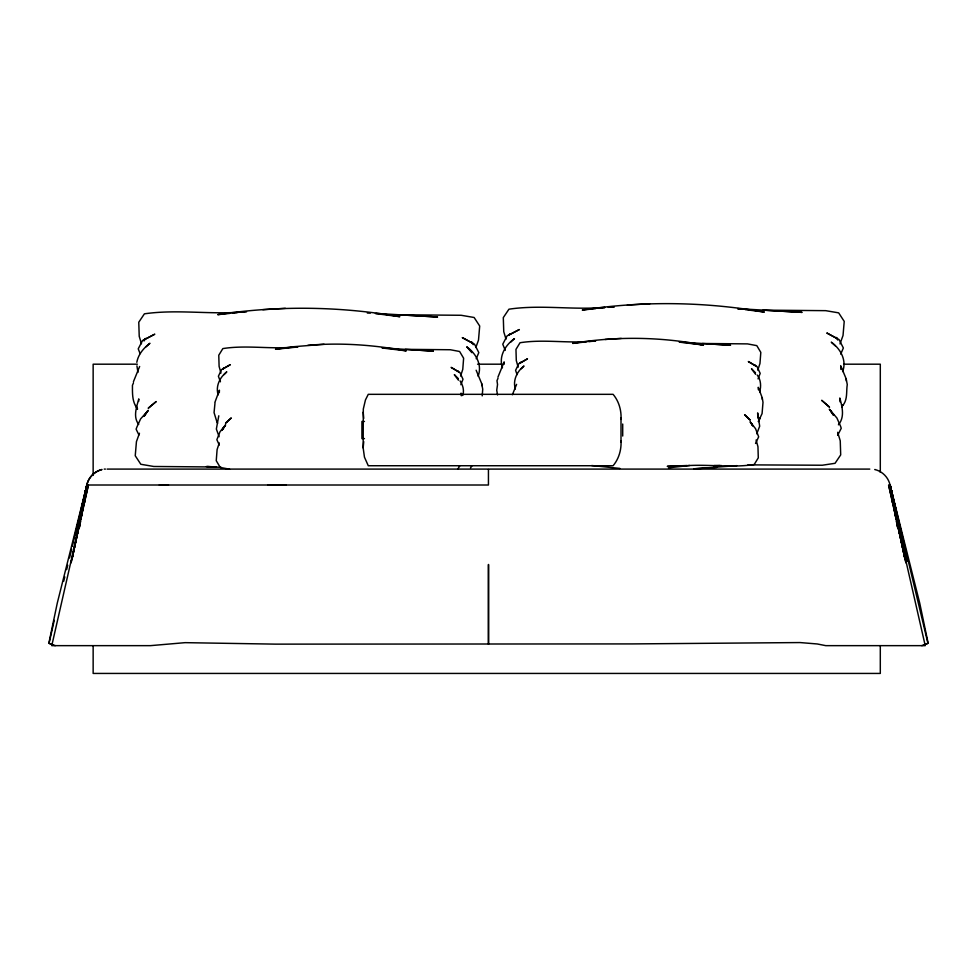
<?xml version="1.0" encoding="UTF-8"?>
<svg xmlns="http://www.w3.org/2000/svg" width="977" height="977" viewBox="0 0 977 977"><rect width="100%" height="100%" fill="white"/><g stroke="black" fill="none" stroke-linecap="round" stroke-linejoin="round"><path stroke-width="1.47" d="M621.006 440.651C621.543 449.628 618.917 458.811 613.092 465.736L368.268 465.736L364.458 457.175L363.163 447.881L363.31 409.045L365.459 399.923L368.268 394.329L613.092 394.329C618.917 401.254 621.543 410.438 621.006 419.414M219.312 392.681L219.41 390.202L214.94 402.255M138.673 401.425L138.783 398.885C136.609 407.079 132.823 416.837 138.697 424.421M504.059 364.372L504.169 361.869L497.952 377.11M363.163 447.881L363.737 441.641M86.061 490.894L86.892 485.007A20.578 20.578 0 0 1 102.048 469.51L101.999 469.51A20.578 20.578 0 0 0 86.758 485.007L488.439 485.007L488.439 469.51M84.095 504.34L86.892 485.007L57.289 603.041L48.85 643.257L55.225 645.65M84.022 504.095L86.892 485.007L72.359 546.302M84.303 503.07L87.051 485.007L81.042 518.433L87.185 485.007L79.772 523.183L87.307 485.007L73.336 552.835M85.964 490.991L86.892 484.995L79.174 518.592L86.892 485.007L83.985 503.778M83.973 503.582L86.892 485.007L79.235 518.604M462.89 395.282C464.27 390.287 462.976 385.121 460.057 380.908M759.679 392.009C761.242 386.233 760.985 380.004 757.248 375.058M133.422 381.738L139.638 366.485M478.107 376.194C482.455 364.885 475.933 353.356 466.737 346.786L471.867 352.673M842.638 371.565C846.986 360.257 840.464 348.728 831.268 342.158L835.152 345.76M80.517 521.339L79.479 527.153L80.541 521.339M85.023 495.156L86.892 484.995L80.346 514.684L86.892 485.007L84.022 499.882M83.033 503.79L86.892 485.007L81.201 510.922M72.75 555.608L72.164 558.38L79.699 523.183L71.04 562.862L88.394 485.007L51.769 645.65L150.434 645.65L185.129 642.658L275.661 644.136L632.278 643.916L800.004 642.561L817.248 643.965L825.76 645.65L925.231 645.65L888.606 485.007L905.96 562.886L897.301 523.183L904.836 558.38L904.25 555.608M54.248 620.371L49.058 643.354L52.77 644.576M77.916 524.441L78.49 521.523M69.538 557.965L71.651 549.208M218.787 415.787L216.357 429.037L219.129 436.743M63.688 581.278L64.8 576.906M66.644 569.628L67.755 565.256M136.817 362.296C138.245 354.382 143.692 348.02 149.921 343.269L146.135 346.786M219.275 442.923L217.102 449.567L216.247 460.704L220.24 467.446L229.558 469.192M460.594 376.023L462.768 369.367L463.623 358.229L459.617 351.488L450.312 349.742L405.272 349.339L433.373 351.109L382.703 347.959M757.786 370.161L759.959 363.517L760.814 352.379L756.809 345.638L747.503 343.892L702.463 343.489L730.564 345.26L679.894 342.109M139.467 433.226L136.438 441.641L135.241 455.746L140.81 464.27L153.78 466.481L216.479 466.994L207.454 466.481M475.848 347.47L478.498 340.118L479.695 326.013L474.126 317.488L461.156 315.278L398.445 314.765L437.562 317L376.182 313.434M840 343.904L843.029 335.49L844.226 321.396L838.657 312.86L825.687 310.662L762.976 310.136L802.093 312.384L737.782 308.647L738.478 308.744M516.601 384.352L512.375 394.757M48.85 643.257L49.106 642.561M214.977 403.159L214.061 412.624L216.857 421.722M460.851 384.718L463 379.235L459.911 372.567L451.118 367.376L458.702 371.907L457.895 370.906M758.042 378.868L760.191 373.385L757.102 366.717L748.309 361.527L755.893 366.057L755.087 365.056M133.483 382.899L132.445 385.317C132.469 393.511 131.98 401.926 137.537 408.936M498.014 378.27L496.975 380.7L497.537 384.498L496.731 390.25L497.562 394.964M758.433 421.588L759.923 418.156L758.787 420.428M476.202 358.73L478.815 352.612L474.517 344.173L462.268 337.602L472.831 343.342L471.708 342.072L473.21 344.661M840.733 354.114L843.359 347.983L839.048 339.544L826.798 332.974L837.362 338.714L836.239 337.444L837.741 340.033M841.82 407.067L842.968 404.649L841.661 407.055M842.748 405.565C847.865 399.324 846.106 391.716 847.267 384.584L846.192 378.893L840.672 365.606M756.772 433.825L759.679 426.192L757.651 412.892L757.847 417.912M755.539 443.436L758.665 436.841L755.551 428.683L750.092 421.746L753.206 426.351M758.421 421.356L762.084 413.564L763 402.304L762.231 397.81L758.262 387.307L758.372 389.786M838.413 424.812C844.958 417.02 842.186 406.798 839.817 397.993L839.988 401.816M837.619 435.351L841.234 428.305L840.586 426.277L836.898 417.985L829.302 409.192L833.821 415.274M144.022 340.997L145.512 338.445L144.315 339.691L154.806 334.183L142.581 340.485L138.233 348.826L140.102 353.625M222.756 429.501L225.076 425.471L221.706 430.478L225.65 424.812L220.081 431.626L216.87 439.699L219.288 445.06M457.7 469.253L459.727 465.98M144.303 416.226L147.551 411.146L143.631 416.422M470.511 467.934L472.013 465.724M143.753 416.275L148.333 410.303L140.59 418.925L136.865 427.132L136.108 429.147L138.917 434.948M223.623 368.048L222.756 369.025L230.291 364.677L221.523 369.66L218.396 376.243L220.448 381.787M520.814 362.198L519.947 363.175L527.482 358.828L518.714 363.798L515.587 370.393L517.102 374.618M510.043 333.816L508.846 335.062L519.337 329.554L507.112 335.856L502.764 344.197L505.256 350.377M224.075 374.631L226.786 371.858C219.91 377.22 215.38 386.159 218.176 394.879M521.266 368.781L523.977 365.996C517.102 371.358 512.571 380.309 515.367 389.029M510.678 342.158L514.452 338.64C505.292 345.076 498.453 356.458 502.471 367.779M874.879 469.51L874.818 469.51A20.578 20.578 0 0 1 890.059 485.007L919.711 603.041L928.15 643.257L921.775 645.65M924.23 644.576L927.942 643.354L890.108 485.007L889.388 485.007M689.64 465.504L668.451 467.836M586.078 341.865L572.693 343.403C615.95 336.1 660.367 336.784 703.44 345.003L687.735 342.78M589.058 341.523L595.03 341.12M686.672 465.54L667.254 466.347L682.972 465.992L682.215 466.053C706.151 463.599 730.478 468.276 754.22 464.49L758.286 457.847L757.957 446.697L756.1 440.004M229.717 313.409L217.749 314.655C278.054 305.41 339.715 306.265 399.813 316.682L375.388 313.556M232.709 313.092L237.203 312.628M241.685 312.164L244.69 311.846C211.337 314.948 177.545 309.025 144.413 313.825L138.771 322.227L139.222 336.344L141.482 343.757M595.75 308.622L582.28 310.039C642.585 300.794 704.246 301.649 764.344 312.054L745.158 309.599M598.742 308.317L604.726 307.694M736.829 465.65L694.085 468.789L716.617 467.458M244.69 311.846L243.627 311.919L246.546 311.858M608.158 307.291L613.678 307.144M307.889 345.321C340.741 342.438 373.873 344.942 406.261 350.853L382.068 347.971M605.081 339.471L621.262 338.421M324.071 344.27L293.369 346.737L275.502 349.253L297.838 346.969M262.85 309.685L285.369 308.341M627.381 305.056L649.9 303.725M604.836 307.364C572.937 310.185 540.623 304.458 508.944 309.196L503.302 317.598L503.753 331.728L506.013 339.129M747.918 464.869L822.292 465.235L835.042 463.306L840.696 454.903L840.244 440.786L837.668 432.31M296.947 347.03L294.089 347.091L294.846 347.03C270.898 349.485 246.583 344.808 222.841 348.594L218.775 355.237L219.104 366.387L220.961 373.092M595.567 341.144L591.28 341.242L592.038 341.181C568.089 343.635 543.774 338.958 520.02 342.744L515.966 349.387L516.296 360.537L518.152 367.23M609.624 307.267L613.996 307.169M719.78 465.54L713.943 465.663L721.392 465.528M137.378 364.189L93.145 364.189L93.145 475.396M477.57 364.189L501.983 364.189M843.688 364.189L880.301 364.189L880.301 472.343M364.458 421.466L361.917 421.466L361.917 438.6L364.458 438.6M104.246 469.094L105.406 469.094M107.104 469.094L869.774 469.094M267.625 485.007L286.09 484.995M159.3 485.007L168.508 485.007M367.303 313.031L370.283 313.153M679.259 342.121L703.44 345.003M221.217 467.372L206.257 466.505M619.907 468.41L591.708 465.528M737.782 308.647L742.789 309.294M755.477 372.738L751.508 368.781L755.636 374.338M458.286 378.587L454.317 374.631L458.445 380.187M832.428 413.271L830.132 410.047L833.32 415.213M752.339 424.958L750.69 422.418L752.412 425.471M137.11 407.897L135.827 405.467L137.452 409.131M482.211 395.88L482.736 389.212L481.661 383.521L476.141 370.234M216.662 420.989L217.602 423.31M927.894 642.561L928.15 643.257M461.877 395.648L461.071 393.157L461.181 395.636M891.146 492.371L890.108 485.007L899.365 524.417M892.978 504.095L890.108 485.007L899.17 524.441L890.108 485.007L892.905 504.34M891.72 495.473L890.108 484.995L899.084 524.441M904.409 548.121L898.645 522.5L903.517 544.152M905.056 551.077L906.412 557M893.015 503.778L890.108 485.007L896.984 516.174M893.027 503.582L890.108 485.007L897.692 519.556M898.327 522.439L898.95 525.308M903.664 552.835L889.693 485.007L897.228 523.183L889.815 485.007L895.933 518.433L889.949 485.007L892.697 503.07M891.977 495.156L890.108 484.995L893.967 503.802M890.108 485.007L897.851 525.162M896.459 521.339L897.521 527.153L896.483 521.339M136.927 365.85L137.94 372.408M363.737 418.412L363.163 412.184M846.192 378.893L846.326 380.993M481.661 383.521L481.795 385.61M762.231 397.81L762.329 399.459M840.733 366.863L840.843 369.379M880.301 645.98L880.301 673.434L93.145 673.434L93.145 645.98M622.703 424.03L622.703 436.035M621.006 417.765L621.006 442.3M488.488 564.547L488.488 644.087L488.488 564.547M78.355 522.5L75.437 535.494L78.343 522.5M226.798 421.966L225.553 423.224L231.293 417.924L226.798 421.966M149.933 406.701L148.199 408.288L156.186 401.571L149.933 406.701M827.788 405.565L821.645 400.289L829.546 407.189L827.788 405.565M749.005 418.877L744.596 414.712L750.275 420.159L749.005 418.877M907.401 560.957L899.426 525.907L907.425 560.957"/></g></svg>
